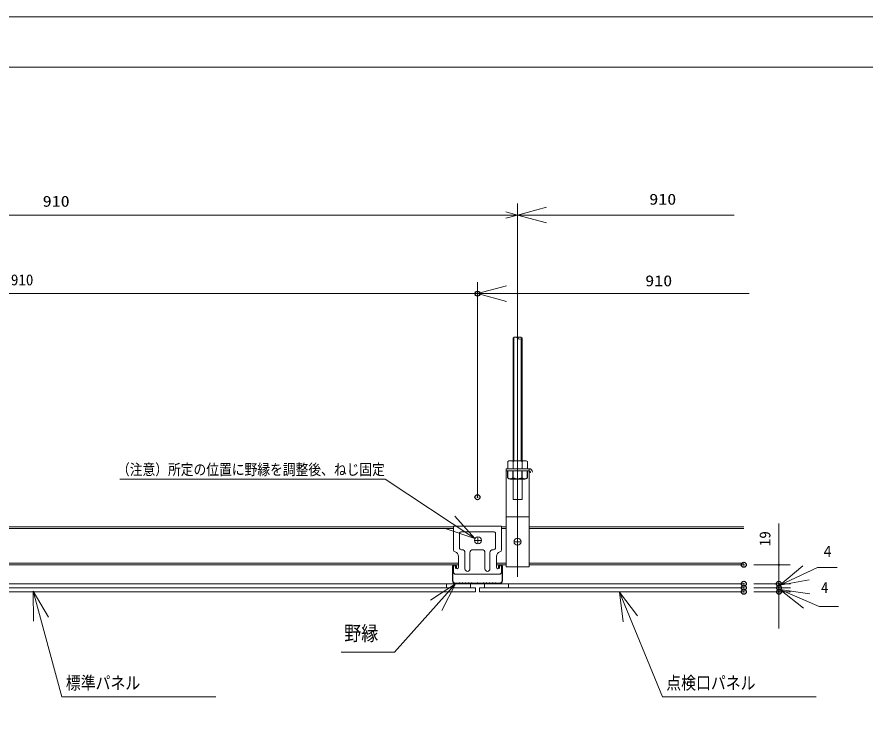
# Model space of a CAD drawing. Units: millimetres, scale not verified. Extents: x -869 to 897, y -284 to 297.
# Drawn here: x -445.3 to -275.8, y 141.8 to 282.9 of the extents above; entities that cross this region are included whole.
import ezdxf
from ezdxf.enums import TextEntityAlignment as Align

# ---------------------------------------------------------------- set-up
doc = ezdxf.new("R2010")
doc.units = ezdxf.units.MM
doc.header["$LTSCALE"] = 2
doc.header["$PDMODE"] = 32
doc.header["$PDSIZE"] = 1
doc.linetypes.add('USER1', pattern=[50.8, 31.75, -6.35, 6.35, -6.35])
doc.linetypes.add('USER3', pattern=[63.5, 31.75, -6.35, 6.35, -6.35, 6.35, -6.35])
doc.layers.add('0-0_0', color=7, linetype='Continuous', lineweight=18)
doc.layers.add('1-D_S_図枠', color=7, linetype='Continuous', lineweight=18)
doc.layers.add('0-6_DEFPOINTS', color=7, linetype='Continuous')
doc.layers.add('1-4_S_ハンガー', color=7, linetype='Continuous')
doc.styles.add('ＭＳ ゴシック', font='')
doc.styles.get('ＭＳ ゴシック').set_extended_font_data('MS Gothic')

# ---------------------------------------------------------------- blocks, each defined once
blk = doc.blocks.new('SYSARW-2')
at = {"layer": '0-0_0'}
for q in [(-2.898, 0.776), (-2.898, -0.776)]:
    blk.add_line((0, 0), q, dxfattribs=at)
blk = doc.blocks.new('_DOTSMALL')
at = {"layer": '0-0_0'}
blk.add_line((0.062, 0), (-0.062, 0), dxfattribs=at)
blk.add_circle((0, 0), 0.0625, dxfattribs=at)
blk = doc.blocks.new('D4')
at = {"layer": '0-0_0'}
for p, q in [((6744.239, 1481.569), (6744.239, 1524.526)), ((6562.239, 1522.24), (6744.239, 1522.24))]:
    blk.add_line(p, q, dxfattribs=at)
at = {"layer": '0-6_DEFPOINTS'}
for p in [(6744.239, 1522.24), (6744.239, 1481.569)]:
    blk.add_point(p, dxfattribs=at)
at = {"layer": '0-0_0', "xscale": 1.856, "yscale": 1.856}
blk.add_blockref('_DOTSMALL', (6744.239, 1522.24), dxfattribs=at)
at = {"layer": '0-0_0', "style": 'ＭＳ ゴシック'}
blk.add_text('910', height=2.199, dxfattribs=at).set_placement((6650.989, 1523.24), align=Align.BOTTOM_LEFT)
blk = doc.blocks.new('D48')
at = {"layer": '0-0_0'}
for p, q in [((6804.45, 1476.283), (6804.45, 1468.063)), ((6804.45, 1468.063), (6804.45, 1470.603)), ((6799.454, 1468.063), (6806.736, 1468.063)), ((6804.45, 1468.063), (6804.45, 1464.263)), ((6799.454, 1464.263), (6806.736, 1464.263)), ((6804.45, 1464.263), (6804.45, 1461.723))]:
    blk.add_line(p, q, dxfattribs=at)
at = {"layer": '0-6_DEFPOINTS'}
for p in [(6797.454, 1468.063), (6797.454, 1464.263), (6804.45, 1464.263)]:
    blk.add_point(p, dxfattribs=at)
at = {"layer": '0-0_0', "xscale": 1.856, "yscale": 1.856}
for p, rotation in [((6804.45, 1468.063), 270), ((6804.45, 1464.263), 90)]:
    blk.add_blockref('_DOTSMALL', p, dxfattribs=dict(at, rotation=rotation))
at = {"layer": '0-0_0', "style": 'ＭＳ ゴシック'}
blk.add_text('19', height=2.199, rotation=90, dxfattribs=at).set_placement((6803.45, 1471.783), align=Align.BOTTOM_LEFT)
blk = doc.blocks.new('D49')
at = {"layer": '0-0_0'}
for p, q in [((6804.499, 1464.263), (6804.499, 1466.803)), ((6799.454, 1463.463), (6806.785, 1463.463)), ((6804.499, 1463.463), (6804.499, 1460.923)), ((6806.45, 1464.263), (6806.785, 1464.263))]:
    blk.add_line(p, q, dxfattribs=at)
blk.add_lwpolyline([(6804.499, 1464.263), (6804.499, 1463.463), (6804.499, 1455.358)], dxfattribs=at)
at = {"layer": '0-6_DEFPOINTS'}
for p in [(6797.454, 1463.463), (6804.45, 1464.263), (6804.499, 1463.463)]:
    blk.add_point(p, dxfattribs=at)
at = {"layer": '0-0_0', "xscale": 1.856, "yscale": 1.856}
for p, rotation in [((6804.499, 1464.263), 270), ((6804.499, 1463.463), 90)]:
    blk.add_blockref('_DOTSMALL', p, dxfattribs=dict(at, rotation=rotation))
blk = doc.blocks.new('D50')
at = {"layer": '0-0_0'}
for p, q in [((6804.499, 1463.463), (6804.499, 1466.003)), ((6799.454, 1463.463), (6806.785, 1463.463)), ((6799.454, 1462.663), (6806.785, 1462.663)), ((6804.499, 1462.663), (6804.499, 1460.123))]:
    blk.add_line(p, q, dxfattribs=at)
blk.add_lwpolyline([(6804.499, 1463.463), (6804.499, 1462.663), (6804.499, 1461.563)], dxfattribs=at)
at = {"layer": '0-6_DEFPOINTS'}
for p in [(6797.454, 1463.463), (6797.454, 1462.663), (6804.499, 1462.663)]:
    blk.add_point(p, dxfattribs=at)
at = {"layer": '0-0_0', "xscale": 1.856, "yscale": 1.856}
for p, rotation in [((6804.499, 1463.463), 270), ((6804.499, 1462.663), 90)]:
    blk.add_blockref('_DOTSMALL', p, dxfattribs=dict(at, rotation=rotation))

msp = doc.modelspace()

# ---------------------------------------------------------------- linework, layer by layer
at = {"layer": '0-0_0', "color": 3}
for p, q in [((-869.079, 282.9), (-70.519, 282.9)), ((-342.961, 192.633), (-347.561, 192.633)), ((-342.961, 192.633), (-347.561, 192.633)), ((-300.046, 169.633), (-602.7, 169.633)), ((-359.461, 169.633), (-359.461, 168.833)), ((-354.661, 169.633), (-354.661, 168.833)), ((-351.861, 169.633), (-351.861, 168.833)), ((-347.061, 169.633), (-347.061, 168.833)), ((-534.861, 168.833), (-353.661, 168.833)), ((-353.661, 168.833), (-353.661, 168.033)), ((-352.861, 168.833), (-352.861, 168.033)), ((-352.861, 168.833), (-300.046, 168.833)), ((-352.861, 168.033), (-300.046, 168.033))]:
    msp.add_line(p, q, dxfattribs=at)
at = {"layer": '0-0_0'}
for p, q in [((-313.639, 282.9), (-70.519, 282.9)), ((-345.261, 243.312), (-345.261, 245.598)), ((-345.261, 243.312), (-339.465, 244.865)), ((-527.261, 243.312), (-345.261, 243.312)), ((-345.261, 211.033), (-345.261, 243.312)), ((-345.261, 243.312), (-301.948, 243.312)), ((-345.261, 243.312), (-339.465, 241.759)), ((-353.261, 227.61), (-347.465, 229.163)), ((-353.261, 227.61), (-298.936, 227.61)), ((-353.261, 227.61), (-347.465, 226.057)), ((-424.73, 190.543), (-371.707, 190.543)), ((-346.161, 190.785), (-346.161, 186.456)), ((-344.361, 190.785), (-344.361, 186.456)), ((-346.161, 186.456), (-344.361, 186.456)), ((-353.802, 178.685), (-357.776, 183.179)), ((-285.296, 172.899), (-281.388, 172.899)), ((-357.661, 169.633), (-362.681, 166.347)), ((-292.852, 169.356), (-286.946, 170.41)), ((-442.033, 168.173), (-442.013, 162.173)), ((-324.91, 167.984), (-324.14, 162.033)), ((-292.802, 168.479), (-288.101, 164.75)), ((-284.958, 165.081), (-281.087, 165.081)), ((-380.523, 155.977), (-369.868, 155.977)), ((-436.304, 147.075), (-405.566, 147.075)), ((-316.304, 147.075), (-285.566, 147.075))]:
    msp.add_line(p, q, dxfattribs=at)
at = {"layer": '0-0_0', "color": 171}
for p, q in [((-346.161, 218.737), (-346.161, 194.233)), ((-344.361, 218.737), (-344.361, 194.233)), ((-346.737, 194.233), (-343.785, 194.233)), ((-346.161, 194.08), (-346.161, 192.633)), ((-344.361, 194.08), (-344.361, 192.633))]:
    msp.add_line(p, q, dxfattribs=at)
at = {"layer": '0-0_0', "color": 171, "linetype": 'USER1'}
for p, q in [((-346.001, 218.863), (-346.001, 194.233)), ((-344.521, 218.611), (-344.521, 194.233))]:
    msp.add_line(p, q, dxfattribs=at)
at = {"layer": '0-0_0', "color": 2, "linetype": 'USER1'}
msp.add_line((-345.261, 171.033), (-345.261, 211.033), dxfattribs=at)
at = {"layer": '0-0_0', "color": 171, "linetype": 'USER3'}
for p, q in [((-346.161, 195.18), (-346.161, 194.233)), ((-344.361, 195.18), (-344.361, 194.233)), ((-347.229, 194.08), (-347.229, 192.633)), ((-343.293, 194.08), (-343.293, 192.633))]:
    msp.add_line(p, q, dxfattribs=at)
at = {"layer": '0-0_0', "linetype": 'USER1'}
for p, q in [((-345.261, 188.697), (-345.261, 195.786)), ((-345.261, 191.033), (-345.261, 193.112)), ((-352.463, 178.313), (-353.863, 178.313)), ((-353.163, 179.013), (-353.163, 177.613)), ((-344.561, 178.033), (-345.961, 178.033)), ((-345.261, 178.733), (-345.261, 177.333))]:
    msp.add_line(p, q, dxfattribs=at)
at = {"layer": '0-0_0', "color": 2}
for p, q in [((-347.561, 192.633), (-342.961, 192.633)), ((-347.561, 192.633), (-342.961, 192.633)), ((-347.561, 192.633), (-347.561, 192.233)), ((-347.561, 192.233), (-342.961, 192.233)), ((-347.561, 192.233), (-342.961, 192.233)), ((-342.961, 192.633), (-347.261, 192.633)), ((-342.961, 192.233), (-347.261, 192.233)), ((-348.461, 181.153), (-358.061, 181.153)), ((-358.061, 181.153), (-358.061, 176.433)), ((-350.061, 180.033), (-356.461, 180.033)), ((-348.461, 181.153), (-348.461, 176.433)), ((-356.861, 176.833), (-356.861, 179.633)), ((-349.661, 179.633), (-349.661, 176.833)), ((-356.361, 176.433), (-356.461, 176.433)), ((-354.161, 176.433), (-352.361, 176.433)), ((-350.161, 176.433), (-350.061, 176.433)), ((-357.061, 175.093), (-357.061, 172.933)), ((-355.761, 172.613), (-355.761, 175.833)), ((-354.761, 172.613), (-354.761, 175.833)), ((-351.761, 172.613), (-351.761, 175.833)), ((-350.761, 172.613), (-350.761, 175.833)), ((-349.461, 175.093), (-349.461, 172.933)), ((-358.261, 170.233), (-358.261, 173.133)), ((-358.161, 170.233), (-358.161, 173.133)), ((-358.061, 173.306), (-358.061, 171.953)), ((-357.961, 173.333), (-357.761, 173.333)), ((-357.637, 172.814), (-357.715, 173.204)), ((-357.561, 173.133), (-357.561, 172.833)), ((-357.461, 172.833), (-357.461, 173.133)), ((-349.061, 172.833), (-349.061, 173.133)), ((-348.961, 173.133), (-348.961, 172.833)), ((-348.884, 172.814), (-348.806, 173.204)), ((-348.561, 173.333), (-348.761, 173.333)), ((-348.461, 171.953), (-348.461, 173.326)), ((-348.361, 170.233), (-348.361, 173.133)), ((-348.261, 170.233), (-348.261, 173.133)), ((-348.861, 171.553), (-357.661, 171.553)), ((-357.561, 172.833), (-357.461, 172.833)), ((-348.961, 172.833), (-349.061, 172.833)), ((-357.661, 169.733), (-357.085, 169.733)), ((-357.661, 169.633), (-357.073, 169.633)), ((-357.032, 169.745), (-356.901, 169.811)), ((-357.032, 169.645), (-356.901, 169.711)), ((-356.81, 169.817), (-356.595, 169.745)), ((-356.81, 169.717), (-356.595, 169.645)), ((-356.519, 169.745), (-356.295, 169.82)), ((-356.519, 169.645), (-356.295, 169.72)), ((-356.219, 169.82), (-355.995, 169.745)), ((-356.219, 169.72), (-355.995, 169.645)), ((-355.919, 169.745), (-355.695, 169.82)), ((-355.919, 169.645), (-355.695, 169.72)), ((-355.619, 169.82), (-355.395, 169.745)), ((-355.619, 169.72), (-355.395, 169.645)), ((-355.319, 169.745), (-355.095, 169.82)), ((-355.319, 169.645), (-355.095, 169.72)), ((-355.019, 169.82), (-354.795, 169.745)), ((-355.019, 169.72), (-354.795, 169.645)), ((-354.719, 169.745), (-354.504, 169.817)), ((-354.719, 169.645), (-354.504, 169.717)), ((-354.413, 169.811), (-354.282, 169.745)), ((-354.413, 169.711), (-354.282, 169.645)), ((-354.229, 169.733), (-353.489, 169.733)), ((-354.229, 169.633), (-353.489, 169.633)), ((-353.435, 169.745), (-353.314, 169.806)), ((-353.435, 169.645), (-353.314, 169.706)), ((-353.086, 169.745), (-353.207, 169.806)), ((-353.086, 169.645), (-353.207, 169.706)), ((-352.293, 169.733), (-353.032, 169.733)), ((-352.293, 169.633), (-353.032, 169.633)), ((-352.109, 169.811), (-352.239, 169.745)), ((-352.109, 169.711), (-352.239, 169.645)), ((-351.802, 169.745), (-352.017, 169.817)), ((-351.802, 169.645), (-352.017, 169.717)), ((-351.502, 169.82), (-351.726, 169.745)), ((-351.502, 169.72), (-351.726, 169.645)), ((-351.202, 169.745), (-351.426, 169.82)), ((-351.202, 169.645), (-351.426, 169.72)), ((-350.902, 169.82), (-351.126, 169.745)), ((-350.902, 169.72), (-351.126, 169.645)), ((-350.602, 169.745), (-350.826, 169.82)), ((-350.602, 169.645), (-350.826, 169.72)), ((-350.302, 169.82), (-350.526, 169.745)), ((-350.302, 169.72), (-350.526, 169.645)), ((-350.002, 169.745), (-350.226, 169.82)), ((-350.002, 169.645), (-350.226, 169.72)), ((-349.711, 169.817), (-349.926, 169.745)), ((-349.711, 169.717), (-349.926, 169.645)), ((-349.489, 169.745), (-349.62, 169.811)), ((-349.489, 169.645), (-349.62, 169.711)), ((-348.861, 169.633), (-349.449, 169.633)), ((-348.861, 169.733), (-349.436, 169.733))]:
    msp.add_line(p, q, dxfattribs=at)
at = {"layer": '0-0_0', "color": 4}
for p, q in [((-347.561, 173.033), (-347.561, 192.633)), ((-342.961, 192.633), (-342.961, 173.033)), ((-342.961, 183.033), (-347.561, 183.033)), ((-524.961, 181.033), (-375.261, 181.033)), ((-524.961, 180.713), (-375.261, 180.713)), ((-358.061, 181.033), (-375.261, 181.033)), ((-358.061, 180.713), (-375.261, 180.713)), ((-348.461, 181.033), (-347.561, 181.033)), ((-348.461, 180.713), (-347.561, 180.713)), ((-342.961, 181.033), (-300.046, 181.033)), ((-342.961, 180.713), (-300.046, 180.713)), ((-375.261, 173.753), (-524.961, 173.753)), ((-375.261, 173.433), (-524.961, 173.433)), ((-357.061, 173.753), (-375.261, 173.753)), ((-357.061, 173.433), (-375.261, 173.433)), ((-349.461, 173.753), (-347.561, 173.753)), ((-349.461, 173.433), (-347.561, 173.433)), ((-342.961, 173.033), (-347.561, 173.033)), ((-342.961, 173.753), (-300.046, 173.753)), ((-342.961, 173.433), (-300.046, 173.433)), ((-435.261, 169.633), (-534.761, 169.633))]:
    msp.add_line(p, q, dxfattribs=at)
at = {"layer": '0-0_0'}
for points in [[(-371.707, 190.543), (-353.802, 178.685), (-359.491, 180.59)], [(-285.296, 172.899), (-292.852, 169.356), (-288.264, 173.222)], [(-369.868, 155.977), (-357.661, 169.633), (-360.365, 164.277)], [(-436.304, 147.075), (-442.033, 168.173), (-439.015, 162.987)], [(-316.304, 147.075), (-324.91, 167.984), (-321.268, 163.216)], [(-284.958, 165.081), (-292.802, 168.479), (-286.867, 167.6)]]:
    msp.add_lwpolyline(points, dxfattribs=at)
at = {"layer": '0-0_0', "color": 3}
msp.add_lwpolyline([(-534.861, 168.833), (-534.861, 168.033), (-353.661, 168.033)], dxfattribs=at)
for centre in [(-353.163, 178.313), (-345.261, 178.033)]:
    msp.add_circle(centre, 0.7, dxfattribs=at)
at = {"layer": '0-0_0', "color": 171}
for centre, radius, start, end in [((-345.711, 218.33), 0.606, 42.07502, 137.92498), ((-344.811, 218.33), 0.606, 42.07502, 137.92498), ((-344.811, 219.143), 0.606, 222.07495, 317.92505), ((-346.695, 193.22), 1.013, 58.17796, 121.82221), ((-345.261, 191.496), 2.737, 70.79968, 109.20032), ((-343.827, 193.22), 1.013, 58.17779, 121.82204)]:
    msp.add_arc(centre, radius, start, end, dxfattribs=at)
at = {"layer": '0-0_0', "color": 2}
for centre, radius, start, end in [((-343.869, 191.024), 1.454, 33.78217, 56.21783), ((-342.961, 191.933), 0.7, 0, 90), ((-342.961, 191.933), 0.3, 0, 90), ((-356.461, 179.633), 0.4, 90, 180), ((-350.061, 179.633), 0.4, 0, 90), ((-357.661, 176.433), 0.4, 180, 258.2627), ((-356.461, 176.833), 0.4, 180, 270), ((-356.361, 175.833), 0.6, 0, 90), ((-354.161, 175.833), 0.6, 90, 180), ((-352.361, 175.833), 0.6, 0, 90), ((-350.161, 175.833), 0.6, 90, 180), ((-350.061, 176.833), 0.4, 270, 0), ((-348.861, 176.433), 0.4, 281.7373, 0), ((-358.061, 175.093), 1, 0, 71.73259), ((-348.461, 175.093), 1, 108.26741, 180), ((-357.961, 173.133), 0.3, 90, 180), ((-357.961, 173.133), 0.2, 90, 180), ((-357.872, 173.173), 0.16, 11.30993, 90), ((-357.761, 173.133), 0.3, 0, 90), ((-357.761, 173.133), 0.2, 0, 90), ((-357.361, 172.931), 0.3, 202.79607, 0.28648), ((-349.161, 172.931), 0.3, 179.71352, 337.20393), ((-348.761, 173.133), 0.3, 90, 180), ((-348.761, 173.133), 0.2, 90, 180), ((-348.649, 173.173), 0.16, 90, 168.69007), ((-348.561, 173.133), 0.3, 0, 90), ((-348.561, 173.133), 0.2, 0, 90), ((-357.661, 171.953), 0.4, 180, 270), ((-355.261, 172.613), 0.5, 180, 0), ((-351.261, 172.613), 0.5, 180, 0), ((-348.861, 171.953), 0.4, 270, 0), ((-357.661, 170.233), 0.6, 180, 270), ((-357.661, 170.233), 0.5, 180, 270), ((-357.085, 169.853), 0.12, 270, 296.52237), ((-357.085, 169.753), 0.12, 270, 296.52237), ((-356.848, 169.703), 0.12, 71.56505, 116.52235), ((-356.848, 169.603), 0.12, 71.53485, 116.52235), ((-356.557, 169.859), 0.12, 251.56505, 288.43494), ((-356.557, 169.759), 0.12, 251.62549, 288.46515), ((-356.257, 169.706), 0.12, 71.53485, 108.46515), ((-356.257, 169.606), 0.12, 71.53485, 108.46515), ((-355.957, 169.859), 0.12, 251.53485, 288.46515), ((-355.957, 169.759), 0.12, 251.53485, 288.46515), ((-355.657, 169.706), 0.12, 71.53485, 108.46515), ((-355.657, 169.606), 0.12, 71.53485, 108.46515), ((-355.357, 169.859), 0.12, 251.53485, 288.46515), ((-355.357, 169.759), 0.12, 251.53485, 288.46515), ((-355.057, 169.706), 0.12, 71.53485, 108.46515), ((-355.057, 169.606), 0.12, 71.53485, 108.46515), ((-354.757, 169.859), 0.12, 251.53485, 288.46515), ((-354.757, 169.759), 0.12, 251.53485, 288.46515), ((-354.466, 169.703), 0.12, 63.47764, 108.46515), ((-354.466, 169.603), 0.12, 63.47764, 108.46515), ((-354.229, 169.853), 0.12, 243.47765, 270), ((-354.229, 169.753), 0.12, 243.47765, 270), ((-353.489, 169.853), 0.12, 270, 296.52237), ((-353.489, 169.753), 0.12, 270, 296.52237), ((-353.261, 169.699), 0.12, 63.47764, 116.52235), ((-353.261, 169.599), 0.12, 63.47764, 116.52235), ((-353.032, 169.853), 0.12, 243.47765, 270), ((-353.032, 169.753), 0.12, 243.47765, 270), ((-352.293, 169.853), 0.12, 270, 296.52237), ((-352.293, 169.753), 0.12, 270, 296.52237), ((-352.055, 169.703), 0.12, 71.53485, 116.52235), ((-352.055, 169.603), 0.12, 71.53485, 116.52235), ((-351.764, 169.859), 0.12, 251.53485, 288.46515), ((-351.764, 169.759), 0.12, 251.53485, 288.46515), ((-351.464, 169.706), 0.12, 71.53485, 108.46515), ((-351.464, 169.606), 0.12, 71.53485, 108.46515), ((-351.164, 169.859), 0.12, 251.53485, 288.46515), ((-351.164, 169.759), 0.12, 251.53485, 288.46515), ((-350.864, 169.706), 0.12, 71.53485, 108.46515), ((-350.864, 169.606), 0.12, 71.53485, 108.46515), ((-350.564, 169.859), 0.12, 251.53485, 288.46515), ((-350.564, 169.759), 0.12, 251.53485, 288.46515), ((-350.264, 169.706), 0.12, 71.53485, 108.46515), ((-350.264, 169.606), 0.12, 71.53485, 108.46515), ((-349.964, 169.859), 0.12, 251.56505, 288.43494), ((-349.964, 169.759), 0.12, 251.53485, 288.37451), ((-349.673, 169.703), 0.12, 63.47764, 108.43495), ((-349.673, 169.603), 0.12, 63.47764, 108.46515), ((-349.436, 169.853), 0.12, 243.47765, 270), ((-349.436, 169.753), 0.12, 243.47765, 270), ((-348.861, 170.233), 0.5, 270, 0), ((-348.861, 170.233), 0.6, 270, 0)]:
    msp.add_arc(centre, radius, start, end, dxfattribs=at)
at = {"layer": '1-4_S_ハンガー', "linetype": 'USER3'}
for p, q in [((-347.229, 190.785), (-347.229, 192.233)), ((-343.293, 190.785), (-343.293, 192.233))]:
    msp.add_line(p, q, dxfattribs=at)
at = {"layer": '1-4_S_ハンガー'}
for p, q in [((-346.161, 190.785), (-346.161, 192.233)), ((-344.361, 190.785), (-344.361, 192.233)), ((-346.737, 190.633), (-343.785, 190.633))]:
    msp.add_line(p, q, dxfattribs=at)
for centre, radius, start, end in [((-346.695, 191.645), 1.013, 238.17779, 301.82204), ((-345.261, 193.369), 2.737, 250.79968, 289.20032), ((-343.827, 191.645), 1.013, 238.17796, 301.82221)]:
    msp.add_arc(centre, radius, start, end, dxfattribs=at)
at = {"layer": '1-D_S_図枠'}
for p, q in [((-625.959, 282.9), (-214.52, 282.9)), ((-625.959, 272.9), (-214.52, 272.9))]:
    msp.add_line(p, q, dxfattribs=at)
msp.add_lwpolyline([(-869.079, 282.9), (-70.519, 282.9), (-70.519, -284.27)], dxfattribs=at)

# ---------------------------------------------------------------- block references
at = {"layer": '0-0_0', "xscale": 0.8, "yscale": 0.8}
msp.add_blockref('SYSARW-2', (-345.261, 243.312), dxfattribs=at)
at = {"layer": '0-0_0'}
for name in ['D4', 'D48', 'D49', 'D50']:
    msp.add_blockref(name, (-7097.5, -1294.63), dxfattribs=at)

# ---------------------------------------------------------------- texts
at = {"layer": '0-0_0', "style": 'ＭＳ ゴシック'}
for s, height, width, p in [('910', 2.199, 1.2, (-318.925, 244.724)), ('910', 2.199, 1.2, (-440.161, 244.312)), ('910', 2.199, 1.2, (-319.732, 228.424)), ('（注意）所定の位置に野縁を調整後、ねじ固定', 2.199, 0.85, (-425.311, 190.709)), ('４', 2.199, 0.85, (-284.59, 174.347)), ('野縁', 2.933, 0.85, (-379.902, 157.399)), ('標準パネル', 2.566, 0.85, (-435.535, 147.775)), ('点検口パネル', 2.566, 0.85, (-315.535, 147.775))]:
    msp.add_text(s, height=height, dxfattribs=dict(at, width=width)).set_placement(p, align=Align.BOTTOM_LEFT)
msp.add_text('4', height=2.199, dxfattribs=at).set_placement((-284.6, 167.129), align=Align.BOTTOM_LEFT)

doc.saveas('drawing.dxf')
